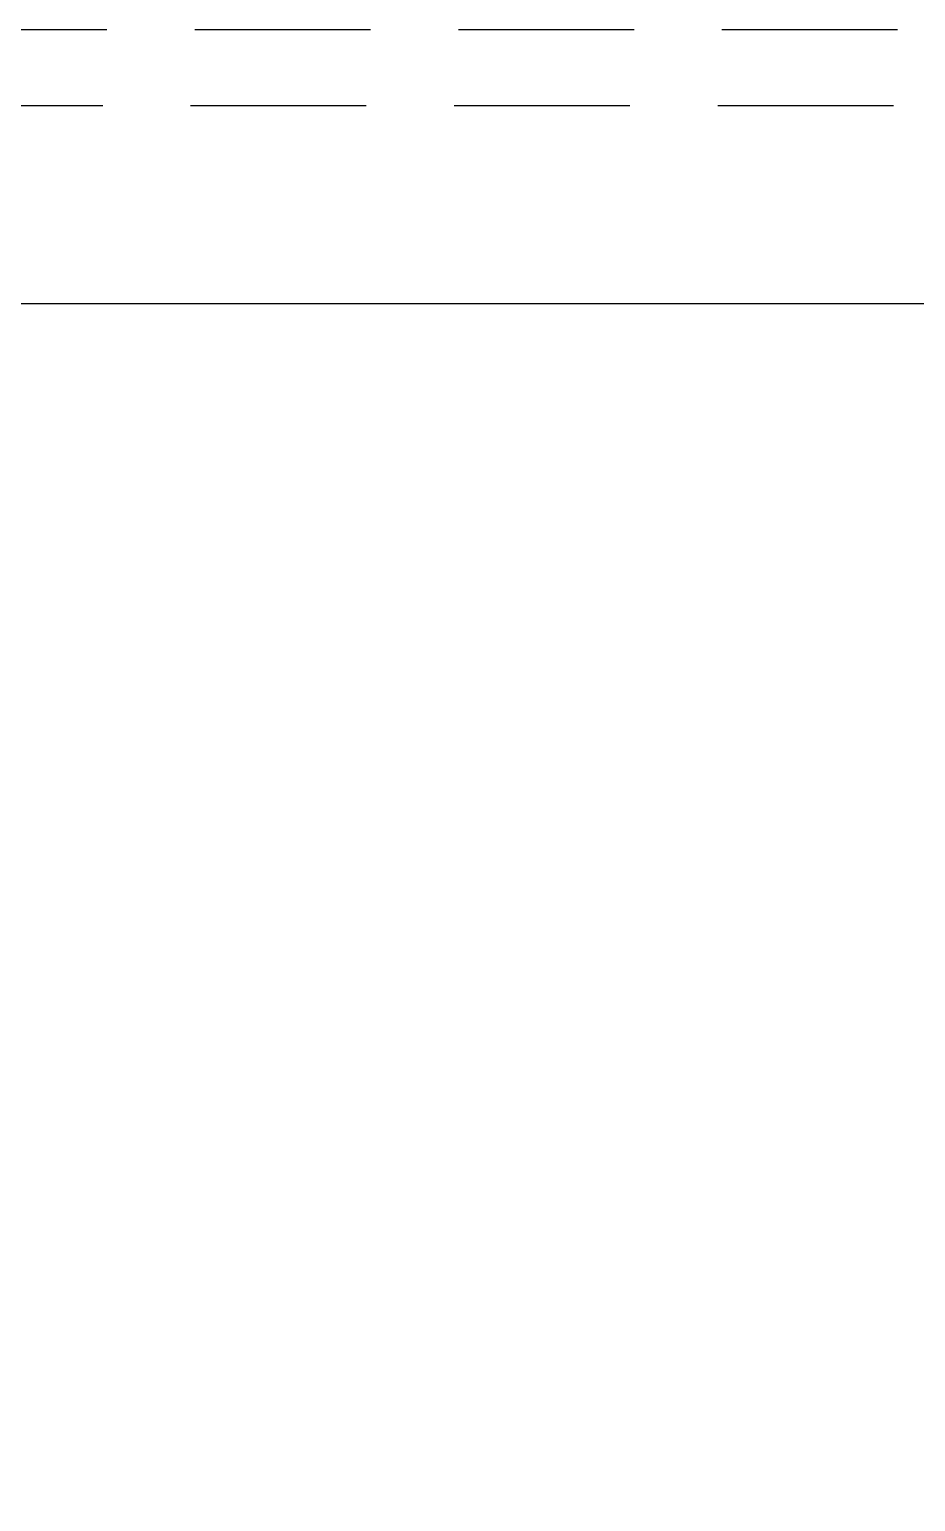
# Model space of a CAD drawing. Extents: x 39751 to 116307, y -36149 to -14965.
# Drawn here: x 48905 to 49662, y -21423 to -20166 of the extents above; entities that cross this region are included whole.
import ezdxf

# ---------------------------------------------------------------- set-up
doc = ezdxf.new("R2010")
doc.units = 0
doc.header["$LTSCALE"] = 1500
doc.linetypes.add('HIDDEN1', pattern=[0.15, 0.1, -0.05])
doc.linetypes.add('PHAN', pattern=[0.76, 0.57, -0.05, 0.02, -0.05, 0.02, -0.05])
doc.layers.add('confine9', color=1, linetype='PHAN')

msp = doc.modelspace()

# ---------------------------------------------------------------- linework, layer by layer
msp.add_line((45257.7, -20400), (67215.7, -20400))
at = {"layer": 'confine9', "color": 2, "linetype": 'HIDDEN1'}
for p, q in [((43646.6, -20166), (67135.7, -20166)), ((43643, -20231), (67135.7, -20231))]:
    msp.add_line(p, q, dxfattribs=at)

doc.saveas('drawing.dxf')
